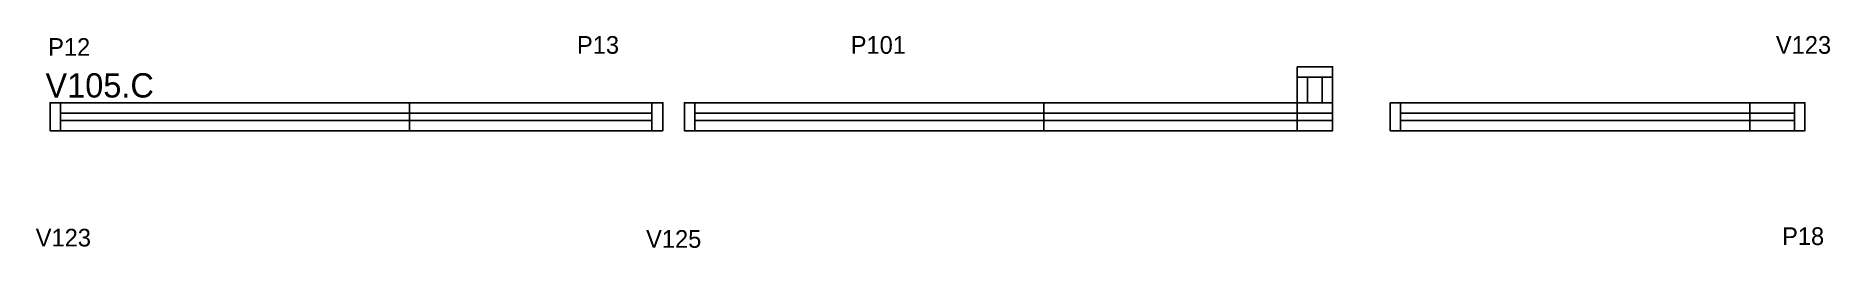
# Model space of a CAD drawing. Header units: metres. Extents: x 1665 to 2883, y 17380 to 17524.
import ezdxf

# ---------------------------------------------------------------- set-up
doc = ezdxf.new("R2010")
doc.units = ezdxf.units.M
for name, color, linetype in [('5', 7, 'Continuous'), ('NOMENCLATURA', 7, 'Continuous'), ('Painéis', 7, 'Continuous'), ('SARR_2.2x7', 7, 'Continuous')]:
    doc.layers.add(name, color=color, linetype=linetype)

msp = doc.modelspace()

# ---------------------------------------------------------------- linework, layer by layer
at = {"layer": 'Painéis', "color": 7, "lineweight": 25}
for p, q in [((1918.4, 17460), (1918.4, 17479)), ((2349, 17460), (2349, 17479)), ((2828.1, 17460), (2828.1, 17479))]:
    msp.add_line(p, q, dxfattribs=at)
msp.add_lwpolyline([(2521, 17503.5), (2545, 17503.5), (2545, 17460), (2521, 17460), (2521, 17503.5)], dxfattribs=at)
for points in [[(2090.4, 17460), (1674.4, 17460), (1674.4, 17479), (2090.4, 17479)], [(2521, 17460), (2105, 17460), (2105, 17479), (2521, 17479)], [(2584.1, 17479), (2865.6, 17479), (2865.6, 17460), (2584.1, 17460)]]:
    msp.add_lwpolyline(points, close=True, dxfattribs=at)
at = {"layer": 'SARR_2.2x7', "color": 7, "lineweight": 25}
for p, q in [((2521, 17496.5), (2545, 17496.5)), ((2528, 17479), (2528, 17496.5)), ((2538, 17496.5), (2538, 17479)), ((1681.4, 17479), (1681.4, 17460)), ((2082.9, 17479), (2082.9, 17460)), ((2112, 17479), (2112, 17460)), ((2521, 17479), (2545, 17479)), ((2591.1, 17479), (2591.1, 17460)), ((2858.6, 17479), (2858.6, 17460)), ((1918.4, 17472), (1681.4, 17472)), ((1681.4, 17467), (1918.4, 17467)), ((2082.9, 17472), (1918.4, 17472)), ((1918.4, 17467), (2082.9, 17467)), ((2349, 17472), (2112, 17472)), ((2112, 17467), (2349, 17467)), ((2545, 17472), (2349, 17472)), ((2349, 17467), (2545, 17467)), ((2858.6, 17472), (2591.1, 17472)), ((2591.1, 17467), (2858.6, 17467))]:
    msp.add_line(p, q, dxfattribs=at)

# ---------------------------------------------------------------- texts
at = {"layer": '5', "color": 7, "lineweight": 25}
for s, p in [('P12', (1673.1, 17510.9)), ('P13', (2032.1, 17512.3)), ('P101', (2217.9, 17512.3)), ('V123', (2845.9, 17512.3)), ('V123', (1664.7, 17381.5)), ('V125', (2079, 17380.6)), ('P18', (2850.1, 17382.5))]:
    msp.add_text(s, height=12, dxfattribs=at).set_placement(p)
at = {"layer": 'NOMENCLATURA', "color": 7, "lineweight": 25}
msp.add_text('V105.C', height=16.5, dxfattribs=at).set_placement((1671.3, 17482.6))

doc.saveas('drawing.dxf')
